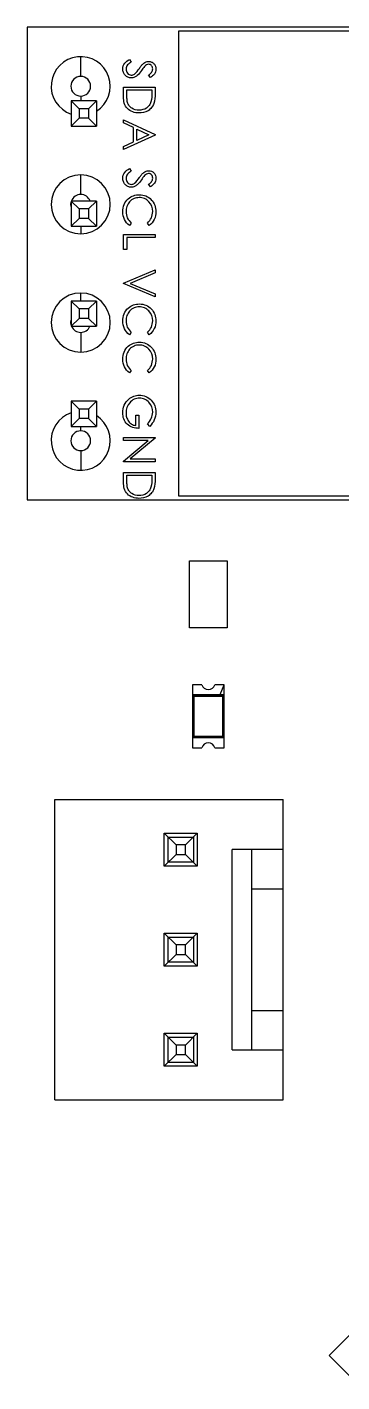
# Model space of a CAD drawing. Header units: millimetres. Extents: x 0 to 160, y -2 to 126.
# Drawn here: x 27.6 to 35.59, y 31.61 to 66 of the extents above; entities that cross this region are included whole.
import ezdxf

# ---------------------------------------------------------------- set-up
doc = ezdxf.new("R2010")
doc.units = ezdxf.units.MM

msp = doc.modelspace()

# ---------------------------------------------------------------- linework, layer by layer
at = {"color": 7, "linetype": 'Continuous', "lineweight": 25}
for p, q in [((27.6, 66), (27.6, 54)), ((67.6, 66), (27.6, 66)), ((31.439, 65.9), (31.439, 54.1)), ((65.974, 65.9), (31.439, 65.9)), ((28.961, 64.75), (28.961, 65.25)), ((30.202, 65.18), (30.243, 65.112)), ((30.733, 64.718), (30.684, 64.783)), ((30.048, 64.228), (30.048, 64.476)), ((30.048, 64.476), (30.848, 64.476)), ((30.13, 64.405), (30.766, 64.405)), ((30.13, 64.313), (30.13, 64.405)), ((30.766, 64.405), (30.766, 64.348)), ((30.848, 64.476), (30.848, 64.315)), ((28.918, 63.925), (28.718, 64.125)), ((29.358, 64.125), (28.718, 64.125)), ((28.718, 64.125), (28.718, 63.485)), ((28.961, 64.25), (28.961, 64.125)), ((29.358, 64.125), (29.158, 63.925)), ((29.358, 64.125), (29.358, 63.485)), ((28.918, 63.685), (28.718, 63.485)), ((29.158, 63.925), (28.918, 63.925)), ((28.918, 63.925), (28.918, 63.685)), ((29.158, 63.685), (28.918, 63.685)), ((29.158, 63.925), (29.158, 63.685)), ((29.158, 63.685), (29.358, 63.485)), ((30.048, 63.65), (30.848, 63.27)), ((30.048, 63.571), (30.048, 63.65)), ((28.718, 63.485), (29.358, 63.485)), ((30.304, 63.45), (30.048, 63.571)), ((30.304, 63.087), (30.304, 63.45)), ((30.387, 63.411), (30.692, 63.266)), ((30.387, 63.125), (30.387, 63.411)), ((30.848, 63.26), (30.048, 62.891)), ((30.048, 62.969), (30.304, 63.087)), ((30.048, 62.891), (30.048, 62.969)), ((30.692, 63.266), (30.387, 63.125)), ((30.848, 63.27), (30.848, 63.26)), ((28.961, 61.75), (28.961, 62.25)), ((30.202, 62.407), (30.243, 62.339)), ((30.733, 61.945), (30.684, 62.01)), ((28.918, 61.385), (28.718, 61.585)), ((29.358, 61.585), (28.718, 61.585)), ((28.718, 61.585), (28.718, 60.945)), ((29.358, 61.585), (29.158, 61.385)), ((29.358, 61.585), (29.358, 60.945)), ((29.158, 61.385), (28.918, 61.385)), ((28.918, 61.385), (28.918, 61.145)), ((29.158, 61.385), (29.158, 61.145)), ((28.918, 61.145), (28.718, 60.945)), ((28.718, 60.945), (29.358, 60.945)), ((29.158, 61.145), (28.918, 61.145)), ((28.961, 60.945), (28.961, 60.75)), ((29.158, 61.145), (29.358, 60.945)), ((30.243, 61.027), (30.195, 60.965)), ((30.701, 60.965), (30.653, 61.027)), ((30.048, 60.733), (30.848, 60.733)), ((30.048, 60.353), (30.048, 60.733)), ((30.13, 60.661), (30.13, 60.353)), ((30.848, 60.661), (30.13, 60.661)), ((30.848, 60.733), (30.848, 60.661)), ((30.13, 60.353), (30.048, 60.353)), ((30.048, 59.5), (30.848, 59.838)), ((30.048, 59.49), (30.048, 59.5)), ((30.848, 59.761), (30.218, 59.495)), ((30.848, 59.838), (30.848, 59.761)), ((28.961, 59.045), (28.961, 59.25)), ((30.848, 59.151), (30.048, 59.49)), ((30.218, 59.495), (30.848, 59.228)), ((30.848, 59.228), (30.848, 59.151)), ((28.918, 58.845), (28.718, 59.045)), ((29.358, 59.045), (28.718, 59.045)), ((28.718, 59.045), (28.718, 58.405)), ((29.158, 58.845), (28.918, 58.845)), ((28.918, 58.845), (28.918, 58.605)), ((29.358, 59.045), (29.158, 58.845)), ((29.158, 58.845), (29.158, 58.605)), ((29.358, 59.045), (29.358, 58.405)), ((28.918, 58.605), (28.718, 58.405)), ((29.158, 58.605), (28.918, 58.605)), ((29.158, 58.605), (29.358, 58.405)), ((28.718, 58.405), (29.358, 58.405)), ((28.961, 58.25), (28.961, 57.75)), ((30.243, 58.254), (30.195, 58.191)), ((30.701, 58.191), (30.653, 58.254)), ((30.243, 57.284), (30.195, 57.221)), ((30.701, 57.221), (30.653, 57.284)), ((28.918, 56.305), (28.718, 56.505)), ((29.358, 56.505), (28.718, 56.505)), ((28.718, 56.505), (28.718, 55.865)), ((29.358, 56.505), (29.158, 56.305)), ((29.358, 56.505), (29.358, 55.865)), ((28.918, 56.065), (28.718, 55.865)), ((29.158, 56.305), (28.918, 56.305)), ((28.918, 56.305), (28.918, 56.065)), ((29.158, 56.065), (28.918, 56.065)), ((29.158, 56.305), (29.158, 56.065)), ((29.158, 56.065), (29.358, 55.865)), ((30.356, 55.886), (30.356, 56.152)), ((30.356, 56.152), (30.438, 56.152)), ((30.438, 56.152), (30.438, 55.814)), ((28.718, 55.865), (29.358, 55.865)), ((28.961, 55.75), (28.961, 55.865)), ((30.712, 55.865), (30.653, 55.927)), ((30.048, 55.51), (30.048, 55.582)), ((30.048, 55.582), (30.848, 55.582)), ((30.048, 54.983), (30.676, 55.51)), ((30.676, 55.51), (30.048, 55.51)), ((30.848, 55.567), (30.218, 55.038)), ((30.848, 55.582), (30.848, 55.567)), ((28.961, 55.25), (28.961, 54.75)), ((30.218, 55.038), (30.848, 55.038)), ((30.848, 55.038), (30.848, 54.967)), ((30.048, 54.967), (30.048, 54.983)), ((30.848, 54.967), (30.048, 54.967)), ((30.048, 54.446), (30.048, 54.694)), ((30.048, 54.694), (30.848, 54.694)), ((30.848, 54.694), (30.848, 54.532)), ((30.13, 54.622), (30.766, 54.622)), ((30.13, 54.53), (30.13, 54.622)), ((30.766, 54.622), (30.766, 54.566)), ((27.6, 54), (67.6, 54)), ((31.439, 54.1), (62.63, 54.1)), ((31.725, 50.75), (31.725, 52.45)), ((31.725, 52.45), (32.675, 52.45)), ((32.675, 52.45), (32.675, 50.75)), ((32.675, 50.75), (31.725, 50.75)), ((31.8, 49.306), (31.8, 47.706)), ((32.032, 49.306), (31.8, 49.306)), ((32.6, 49.306), (32.368, 49.306)), ((32.5, 49.056), (32.6, 49.306)), ((32.6, 47.706), (32.6, 49.306)), ((31.8, 49.056), (32.6, 49.056)), ((31.82, 49.056), (31.8, 49.036)), ((31.8, 49.036), (31.82, 49.016)), ((31.82, 49.056), (31.84, 49.036)), ((31.82, 49.016), (32.58, 49.016)), ((31.82, 49.016), (31.82, 47.996)), ((32.56, 49.036), (31.84, 49.036)), ((31.84, 47.976), (31.84, 49.036)), ((32.58, 49.056), (32.56, 49.036)), ((32.56, 49.036), (32.56, 47.976)), ((32.6, 49.036), (32.58, 49.056)), ((32.6, 49.036), (32.58, 49.016)), ((32.58, 47.996), (32.58, 49.016)), ((31.8, 47.976), (31.82, 47.996)), ((31.8, 47.976), (31.82, 47.956)), ((32.6, 47.956), (31.8, 47.956)), ((32.58, 47.996), (31.82, 47.996)), ((31.82, 47.956), (31.84, 47.976)), ((31.84, 47.976), (32.56, 47.976)), ((32.58, 47.956), (32.56, 47.976)), ((32.6, 47.976), (32.58, 47.996)), ((32.58, 47.956), (32.6, 47.976)), ((31.8, 47.706), (32.032, 47.706)), ((32.368, 47.706), (32.6, 47.706)), ((28.3, 46.39), (34.1, 46.39)), ((28.3, 38.77), (28.3, 46.39)), ((34.1, 38.77), (34.1, 46.39)), ((31.08, 45.54), (31.38, 45.24)), ((31.08, 44.7), (31.08, 45.54)), ((31.08, 45.54), (31.92, 45.54)), ((31.18, 44.8), (31.18, 45.44)), ((31.18, 45.44), (31.82, 45.44)), ((31.62, 45.24), (31.92, 45.54)), ((31.82, 45.44), (31.82, 44.8)), ((31.92, 45.54), (31.92, 44.7)), ((31.38, 45.24), (31.38, 45)), ((31.62, 45.24), (31.38, 45.24)), ((31.62, 45), (31.62, 45.24)), ((34.1, 45.12), (32.8, 45.12)), ((32.8, 40.04), (32.8, 45.12)), ((33.3, 40.04), (33.3, 45.12)), ((31.38, 45), (31.08, 44.7)), ((31.82, 44.8), (31.18, 44.8)), ((31.38, 45), (31.62, 45)), ((31.62, 45), (31.92, 44.7)), ((31.92, 44.7), (31.08, 44.7)), ((34.1, 44.12), (33.3, 44.12)), ((31.08, 43), (31.38, 42.7)), ((31.08, 43), (31.92, 43)), ((31.08, 42.16), (31.08, 43)), ((31.62, 42.7), (31.92, 43)), ((31.92, 43), (31.92, 42.16)), ((31.18, 42.9), (31.82, 42.9)), ((31.18, 42.26), (31.18, 42.9)), ((31.38, 42.7), (31.38, 42.46)), ((31.62, 42.7), (31.38, 42.7)), ((31.62, 42.46), (31.62, 42.7)), ((31.82, 42.9), (31.82, 42.26)), ((31.38, 42.46), (31.08, 42.16)), ((31.38, 42.46), (31.62, 42.46)), ((31.62, 42.46), (31.92, 42.16)), ((31.92, 42.16), (31.08, 42.16)), ((31.82, 42.26), (31.18, 42.26)), ((33.3, 41.04), (34.1, 41.04)), ((31.08, 40.46), (31.38, 40.16)), ((31.08, 40.46), (31.92, 40.46)), ((31.08, 39.62), (31.08, 40.46)), ((31.18, 40.36), (31.82, 40.36)), ((31.18, 39.72), (31.18, 40.36)), ((31.62, 40.16), (31.92, 40.46)), ((31.82, 40.36), (31.82, 39.72)), ((31.92, 40.46), (31.92, 39.62)), ((31.38, 39.92), (31.08, 39.62)), ((31.62, 40.16), (31.38, 40.16)), ((31.38, 40.16), (31.38, 39.92)), ((31.38, 39.92), (31.62, 39.92)), ((31.62, 39.92), (31.62, 40.16)), ((31.62, 39.92), (31.92, 39.62)), ((32.8, 40.04), (34.1, 40.04)), ((31.92, 39.62), (31.08, 39.62)), ((31.82, 39.72), (31.18, 39.72)), ((28.3, 38.77), (34.1, 38.77)), ((35.266, 32.28), (36.503, 33.517)), ((35.938, 31.608), (35.266, 32.28))]:
    msp.add_line(p, q, dxfattribs=at)
at = {"color": 7, "linetype": 'Continuous', "lineweight": 25, "flags": 128}
for points in [[(28.718, 61.442), (28.711, 61.5), (28.718, 61.558)], [(28.718, 58.442), (28.711, 58.5), (28.718, 58.558)]]:
    msp.add_lwpolyline(points, dxfattribs=at)
at = {"color": 7, "linetype": 'Continuous', "lineweight": 25}
for centre, radius, start, end in [((28.961, 64.5), 0.75, 301.9456, 251.0817), ((28.961, 64.5), 0.25, 90, 270), ((28.961, 64.5), 0.25, 270, 90), ((28.961, 61.5), 0.75, 90, 270), ((28.961, 61.5), 0.75, 270, 90), ((28.961, 61.5), 0.25, 19.7689, 160.2311), ((28.961, 58.5), 0.75, 90, 270), ((28.961, 58.5), 0.75, 270, 90), ((28.961, 58.5), 0.25, 202.4435, 337.5565), ((28.961, 55.5), 0.75, 108.9183, 58.0544), ((28.961, 55.5), 0.25, 90, 270), ((28.961, 55.5), 0.25, 270, 90), ((32.2, 49.356), 0.175, 196.6016, 343.3985), ((31.84, 49.016), 0.02, 90.1836, 179.8164), ((32.56, 49.016), 0.02, 0.1836, 89.8164), ((31.84, 47.996), 0.02, 180.1836, 269.8164), ((32.2, 47.656), 0.175, 16.6016, 163.3985), ((32.56, 47.996), 0.02, 270.1836, 359.8164)]:
    msp.add_arc(centre, radius, start, end, dxfattribs=at)
for points, knots in [([(30.028, 64.937), (30.029, 64.989), (30.045, 65.042), (30.111, 65.125), (30.156, 65.154), (30.202, 65.18)], [0, 0, 0, 0, 0.5, 0.5, 1, 1, 1, 1]), ([(30.243, 65.112), (30.21, 65.092), (30.177, 65.071), (30.139, 65.027), (30.129, 65.011), (30.114, 64.975), (30.111, 64.956), (30.11, 64.937)], [0, 0, 0, 0, 0.5, 0.5, 0.75, 0.75, 1, 1, 1, 1]), ([(30.243, 65.112), (30.21, 65.092), (30.177, 65.071), (30.139, 65.027), (30.129, 65.011), (30.114, 64.975), (30.111, 64.956), (30.11, 64.937)], [0, 0, 0, 0, 0.5, 0.5, 0.75, 0.75, 1, 1, 1, 1]), ([(30.451, 64.953), (30.468, 64.976), (30.485, 64.999), (30.52, 65.044), (30.538, 65.066), (30.56, 65.084)], [0, 0, 0, 0, 0.5, 0.5, 1, 1, 1, 1]), ([(30.56, 65.084), (30.578, 65.097), (30.597, 65.109), (30.638, 65.125), (30.66, 65.128), (30.682, 65.129)], [0, 0, 0, 0, 0.5, 0.5, 1, 1, 1, 1]), ([(30.685, 65.057), (30.665, 65.056), (30.645, 65.052), (30.611, 65.032), (30.596, 65.018), (30.582, 65.004)], [0, 0, 0, 0, 0.5, 0.5, 1, 1, 1, 1]), ([(30.682, 65.129), (30.707, 65.128), (30.732, 65.124), (30.779, 65.104), (30.8, 65.089), (30.834, 65.052), (30.847, 65.029), (30.864, 64.982), (30.868, 64.957), (30.869, 64.932)], [0, 0, 0, 0, 0.25, 0.25, 0.5, 0.5, 0.75, 0.75, 1, 1, 1, 1]), ([(30.787, 64.94), (30.786, 64.968), (30.779, 64.998), (30.751, 65.031), (30.74, 65.041), (30.714, 65.054), (30.7, 65.056), (30.685, 65.057)], [0, 0, 0, 0, 0.5, 0.5, 0.75, 0.75, 1, 1, 1, 1]), ([(30.244, 64.708), (30.215, 64.709), (30.186, 64.714), (30.133, 64.738), (30.109, 64.756), (30.07, 64.799), (30.053, 64.824), (30.032, 64.878), (30.028, 64.907), (30.028, 64.937)], [0, 0, 0, 0, 0.25, 0.25, 0.5, 0.5, 0.75, 0.75, 1, 1, 1, 1]), ([(30.11, 64.937), (30.111, 64.898), (30.122, 64.86), (30.169, 64.799), (30.207, 64.782), (30.245, 64.78)], [0, 0, 0, 0, 0.5, 0.5, 1, 1, 1, 1]), ([(30.502, 64.897), (30.47, 64.852), (30.436, 64.807), (30.373, 64.753), (30.35, 64.737), (30.299, 64.715), (30.272, 64.71), (30.244, 64.708)], [0, 0, 0, 0, 0.5, 0.5, 0.75, 0.75, 1, 1, 1, 1]), ([(30.684, 64.783), (30.71, 64.803), (30.735, 64.824), (30.776, 64.875), (30.785, 64.907), (30.787, 64.94)], [0, 0, 0, 0, 0.5, 0.5, 1, 1, 1, 1]), ([(30.869, 64.932), (30.867, 64.888), (30.855, 64.843), (30.803, 64.772), (30.769, 64.744), (30.733, 64.718)], [0, 0, 0, 0, 0.5, 0.5, 1, 1, 1, 1]), ([(30.869, 64.932), (30.867, 64.888), (30.855, 64.843), (30.803, 64.772), (30.769, 64.744), (30.733, 64.718)], [0, 0, 0, 0, 0.5, 0.5, 1, 1, 1, 1]), ([(30.438, 63.82), (30.384, 63.821), (30.33, 63.827), (30.23, 63.865), (30.183, 63.893), (30.107, 63.969), (30.08, 64.017), (30.052, 64.121), (30.049, 64.175), (30.048, 64.228)], [0, 0, 0, 0, 0.25, 0.25, 0.5, 0.5, 0.75, 0.75, 1, 1, 1, 1]), ([(30.15, 64.084), (30.14, 64.121), (30.136, 64.159), (30.131, 64.236), (30.13, 64.274), (30.13, 64.313)], [0, 0, 0, 0, 0.5, 0.5, 1, 1, 1, 1]), ([(30.438, 63.892), (30.376, 63.893), (30.313, 63.905), (30.235, 63.956), (30.211, 63.977), (30.174, 64.026), (30.161, 64.055), (30.15, 64.084)], [0, 0, 0, 0, 0.5, 0.5, 0.75, 0.75, 1, 1, 1, 1]), ([(30.438, 63.892), (30.376, 63.893), (30.313, 63.905), (30.235, 63.956), (30.211, 63.977), (30.174, 64.026), (30.161, 64.055), (30.15, 64.084)], [0, 0, 0, 0, 0.5, 0.5, 0.75, 0.75, 1, 1, 1, 1]), ([(30.744, 64.102), (30.733, 64.071), (30.72, 64.04), (30.681, 63.986), (30.656, 63.963), (30.573, 63.907), (30.505, 63.893), (30.438, 63.892)], [0, 0, 0, 0, 0.25, 0.25, 0.5, 0.5, 1, 1, 1, 1]), ([(30.819, 64.061), (30.805, 64.023), (30.786, 63.987), (30.735, 63.925), (30.704, 63.899), (30.6, 63.837), (30.518, 63.821), (30.438, 63.82)], [0, 0, 0, 0, 0.25, 0.25, 0.5, 0.5, 1, 1, 1, 1]), ([(30.028, 62.163), (30.029, 62.216), (30.045, 62.269), (30.111, 62.352), (30.156, 62.381), (30.202, 62.407)], [0, 0, 0, 0, 0.5, 0.5, 1, 1, 1, 1]), ([(30.243, 62.339), (30.21, 62.319), (30.177, 62.297), (30.139, 62.254), (30.129, 62.237), (30.114, 62.202), (30.111, 62.183), (30.11, 62.163)], [0, 0, 0, 0, 0.5, 0.5, 0.75, 0.75, 1, 1, 1, 1]), ([(30.243, 62.339), (30.21, 62.319), (30.177, 62.297), (30.139, 62.254), (30.129, 62.237), (30.114, 62.202), (30.111, 62.183), (30.11, 62.163)], [0, 0, 0, 0, 0.5, 0.5, 0.75, 0.75, 1, 1, 1, 1]), ([(30.451, 62.179), (30.468, 62.203), (30.485, 62.226), (30.52, 62.27), (30.538, 62.292), (30.56, 62.311)], [0, 0, 0, 0, 0.5, 0.5, 1, 1, 1, 1]), ([(30.56, 62.311), (30.578, 62.324), (30.597, 62.336), (30.638, 62.351), (30.66, 62.355), (30.682, 62.355)], [0, 0, 0, 0, 0.5, 0.5, 1, 1, 1, 1]), ([(30.685, 62.283), (30.665, 62.283), (30.645, 62.278), (30.611, 62.259), (30.596, 62.245), (30.582, 62.231)], [0, 0, 0, 0, 0.5, 0.5, 1, 1, 1, 1]), ([(30.682, 62.355), (30.707, 62.354), (30.732, 62.35), (30.779, 62.331), (30.8, 62.316), (30.834, 62.278), (30.847, 62.256), (30.864, 62.209), (30.868, 62.183), (30.869, 62.158)], [0, 0, 0, 0, 0.25, 0.25, 0.5, 0.5, 0.75, 0.75, 1, 1, 1, 1]), ([(30.787, 62.166), (30.786, 62.195), (30.779, 62.225), (30.751, 62.258), (30.74, 62.268), (30.714, 62.281), (30.7, 62.283), (30.685, 62.283)], [0, 0, 0, 0, 0.5, 0.5, 0.75, 0.75, 1, 1, 1, 1]), ([(30.244, 61.935), (30.215, 61.935), (30.186, 61.941), (30.133, 61.965), (30.109, 61.983), (30.07, 62.026), (30.053, 62.05), (30.032, 62.105), (30.028, 62.134), (30.028, 62.163)], [0, 0, 0, 0, 0.25, 0.25, 0.5, 0.5, 0.75, 0.75, 1, 1, 1, 1]), ([(30.11, 62.163), (30.111, 62.125), (30.122, 62.086), (30.169, 62.026), (30.207, 62.008), (30.245, 62.007)], [0, 0, 0, 0, 0.5, 0.5, 1, 1, 1, 1]), ([(30.502, 62.123), (30.47, 62.078), (30.436, 62.034), (30.373, 61.979), (30.35, 61.964), (30.299, 61.941), (30.272, 61.936), (30.244, 61.935)], [0, 0, 0, 0, 0.5, 0.5, 0.75, 0.75, 1, 1, 1, 1]), ([(30.684, 62.01), (30.71, 62.03), (30.735, 62.05), (30.776, 62.101), (30.785, 62.134), (30.787, 62.166)], [0, 0, 0, 0, 0.5, 0.5, 1, 1, 1, 1]), ([(30.869, 62.158), (30.867, 62.114), (30.855, 62.07), (30.803, 61.999), (30.769, 61.971), (30.733, 61.945)], [0, 0, 0, 0, 0.5, 0.5, 1, 1, 1, 1]), ([(30.869, 62.158), (30.867, 62.114), (30.855, 62.07), (30.803, 61.999), (30.769, 61.971), (30.733, 61.945)], [0, 0, 0, 0, 0.5, 0.5, 1, 1, 1, 1]), ([(30.028, 61.313), (30.028, 61.374), (30.037, 61.437), (30.083, 61.551), (30.121, 61.602), (30.167, 61.643)], [0, 0, 0, 0, 0.5, 0.5, 1, 1, 1, 1]), ([(30.447, 61.672), (30.401, 61.671), (30.355, 61.664), (30.271, 61.628), (30.233, 61.6), (30.171, 61.532), (30.147, 61.492), (30.116, 61.405), (30.11, 61.359), (30.11, 61.313)], [0, 0, 0, 0, 0.25, 0.25, 0.5, 0.5, 0.75, 0.75, 1, 1, 1, 1]), ([(30.167, 61.643), (30.207, 61.675), (30.252, 61.703), (30.349, 61.737), (30.401, 61.743), (30.453, 61.744)], [0, 0, 0, 0, 0.5, 0.5, 1, 1, 1, 1]), ([(30.787, 61.318), (30.785, 61.409), (30.753, 61.501), (30.661, 61.602), (30.623, 61.629), (30.539, 61.664), (30.493, 61.672), (30.447, 61.672)], [0, 0, 0, 0, 0.5, 0.5, 0.75, 0.75, 1, 1, 1, 1]), ([(30.453, 61.744), (30.508, 61.743), (30.564, 61.734), (30.667, 61.691), (30.713, 61.658), (30.79, 61.577), (30.821, 61.53), (30.86, 61.425), (30.867, 61.369), (30.869, 61.314)], [0, 0, 0, 0, 0.25, 0.25, 0.5, 0.5, 0.75, 0.75, 1, 1, 1, 1]), ([(30.195, 60.965), (30.142, 61.006), (30.098, 61.058), (30.041, 61.178), (30.028, 61.246), (30.028, 61.313)], [0, 0, 0, 0, 0.5, 0.5, 1, 1, 1, 1]), ([(30.11, 61.313), (30.111, 61.259), (30.12, 61.204), (30.167, 61.106), (30.203, 61.064), (30.243, 61.027)], [0, 0, 0, 0, 0.5, 0.5, 1, 1, 1, 1]), ([(30.11, 61.313), (30.111, 61.259), (30.12, 61.204), (30.167, 61.106), (30.203, 61.064), (30.243, 61.027)], [0, 0, 0, 0, 0.5, 0.5, 1, 1, 1, 1]), ([(30.653, 61.027), (30.695, 61.063), (30.731, 61.107), (30.776, 61.207), (30.785, 61.263), (30.787, 61.318)], [0, 0, 0, 0, 0.5, 0.5, 1, 1, 1, 1]), ([(30.869, 61.314), (30.868, 61.247), (30.856, 61.179), (30.799, 61.058), (30.755, 61.005), (30.701, 60.965)], [0, 0, 0, 0, 0.5, 0.5, 1, 1, 1, 1]), ([(30.869, 61.314), (30.868, 61.247), (30.856, 61.179), (30.799, 61.058), (30.755, 61.005), (30.701, 60.965)], [0, 0, 0, 0, 0.5, 0.5, 1, 1, 1, 1]), ([(30.028, 58.539), (30.028, 58.601), (30.037, 58.663), (30.083, 58.778), (30.121, 58.828), (30.167, 58.869)], [0, 0, 0, 0, 0.5, 0.5, 1, 1, 1, 1]), ([(30.447, 58.899), (30.401, 58.898), (30.355, 58.891), (30.271, 58.854), (30.233, 58.826), (30.171, 58.759), (30.147, 58.718), (30.116, 58.632), (30.11, 58.586), (30.11, 58.54)], [0, 0, 0, 0, 0.25, 0.25, 0.5, 0.5, 0.75, 0.75, 1, 1, 1, 1]), ([(30.167, 58.869), (30.207, 58.902), (30.252, 58.929), (30.349, 58.963), (30.401, 58.97), (30.453, 58.971)], [0, 0, 0, 0, 0.5, 0.5, 1, 1, 1, 1]), ([(30.787, 58.545), (30.785, 58.636), (30.753, 58.727), (30.661, 58.828), (30.623, 58.855), (30.539, 58.891), (30.493, 58.898), (30.447, 58.899)], [0, 0, 0, 0, 0.5, 0.5, 0.75, 0.75, 1, 1, 1, 1]), ([(30.453, 58.971), (30.508, 58.969), (30.564, 58.961), (30.667, 58.918), (30.713, 58.885), (30.79, 58.804), (30.821, 58.756), (30.86, 58.652), (30.867, 58.596), (30.869, 58.54)], [0, 0, 0, 0, 0.25, 0.25, 0.5, 0.5, 0.75, 0.75, 1, 1, 1, 1]), ([(30.195, 58.191), (30.142, 58.232), (30.098, 58.284), (30.041, 58.405), (30.028, 58.472), (30.028, 58.539)], [0, 0, 0, 0, 0.5, 0.5, 1, 1, 1, 1]), ([(30.11, 58.54), (30.111, 58.485), (30.12, 58.431), (30.167, 58.333), (30.203, 58.291), (30.243, 58.254)], [0, 0, 0, 0, 0.5, 0.5, 1, 1, 1, 1]), ([(30.11, 58.54), (30.111, 58.485), (30.12, 58.431), (30.167, 58.333), (30.203, 58.291), (30.243, 58.254)], [0, 0, 0, 0, 0.5, 0.5, 1, 1, 1, 1]), ([(30.653, 58.254), (30.695, 58.289), (30.731, 58.333), (30.776, 58.434), (30.785, 58.489), (30.787, 58.545)], [0, 0, 0, 0, 0.5, 0.5, 1, 1, 1, 1]), ([(30.869, 58.54), (30.868, 58.473), (30.856, 58.406), (30.799, 58.284), (30.755, 58.232), (30.701, 58.191)], [0, 0, 0, 0, 0.5, 0.5, 1, 1, 1, 1]), ([(30.869, 58.54), (30.868, 58.473), (30.856, 58.406), (30.799, 58.284), (30.755, 58.232), (30.701, 58.191)], [0, 0, 0, 0, 0.5, 0.5, 1, 1, 1, 1]), ([(30.028, 57.569), (30.028, 57.631), (30.037, 57.693), (30.083, 57.807), (30.121, 57.858), (30.167, 57.899)], [0, 0, 0, 0, 0.5, 0.5, 1, 1, 1, 1]), ([(30.447, 57.929), (30.401, 57.927), (30.355, 57.921), (30.271, 57.884), (30.233, 57.856), (30.171, 57.788), (30.147, 57.748), (30.116, 57.662), (30.11, 57.615), (30.11, 57.569)], [0, 0, 0, 0, 0.25, 0.25, 0.5, 0.5, 0.75, 0.75, 1, 1, 1, 1]), ([(30.167, 57.899), (30.207, 57.932), (30.252, 57.959), (30.349, 57.993), (30.401, 57.999), (30.453, 58)], [0, 0, 0, 0, 0.5, 0.5, 1, 1, 1, 1]), ([(30.787, 57.574), (30.785, 57.666), (30.753, 57.757), (30.661, 57.858), (30.623, 57.885), (30.539, 57.92), (30.493, 57.928), (30.447, 57.929)], [0, 0, 0, 0, 0.5, 0.5, 0.75, 0.75, 1, 1, 1, 1]), ([(30.453, 58), (30.508, 57.999), (30.564, 57.991), (30.667, 57.948), (30.713, 57.914), (30.79, 57.834), (30.821, 57.786), (30.86, 57.682), (30.867, 57.626), (30.869, 57.57)], [0, 0, 0, 0, 0.25, 0.25, 0.5, 0.5, 0.75, 0.75, 1, 1, 1, 1]), ([(30.195, 57.221), (30.142, 57.262), (30.098, 57.314), (30.041, 57.435), (30.028, 57.502), (30.028, 57.569)], [0, 0, 0, 0, 0.5, 0.5, 1, 1, 1, 1]), ([(30.11, 57.569), (30.111, 57.515), (30.12, 57.461), (30.167, 57.362), (30.203, 57.32), (30.243, 57.284)], [0, 0, 0, 0, 0.5, 0.5, 1, 1, 1, 1]), ([(30.11, 57.569), (30.111, 57.515), (30.12, 57.461), (30.167, 57.362), (30.203, 57.32), (30.243, 57.284)], [0, 0, 0, 0, 0.5, 0.5, 1, 1, 1, 1]), ([(30.653, 57.284), (30.695, 57.319), (30.731, 57.363), (30.776, 57.464), (30.785, 57.519), (30.787, 57.574)], [0, 0, 0, 0, 0.5, 0.5, 1, 1, 1, 1]), ([(30.869, 57.57), (30.868, 57.503), (30.856, 57.435), (30.799, 57.314), (30.755, 57.261), (30.701, 57.221)], [0, 0, 0, 0, 0.5, 0.5, 1, 1, 1, 1]), ([(30.869, 57.57), (30.868, 57.503), (30.856, 57.435), (30.799, 57.314), (30.755, 57.261), (30.701, 57.221)], [0, 0, 0, 0, 0.5, 0.5, 1, 1, 1, 1]), ([(30.028, 56.21), (30.029, 56.275), (30.038, 56.341), (30.088, 56.461), (30.13, 56.514), (30.179, 56.557)], [0, 0, 0, 0, 0.5, 0.5, 1, 1, 1, 1]), ([(30.452, 56.583), (30.404, 56.582), (30.357, 56.572), (30.272, 56.531), (30.234, 56.501), (30.141, 56.394), (30.111, 56.298), (30.11, 56.204)], [0, 0, 0, 0, 0.25, 0.25, 0.5, 0.5, 1, 1, 1, 1]), ([(30.179, 56.557), (30.217, 56.587), (30.259, 56.614), (30.351, 56.647), (30.4, 56.653), (30.448, 56.655)], [0, 0, 0, 0, 0.5, 0.5, 1, 1, 1, 1]), ([(30.448, 56.655), (30.504, 56.654), (30.56, 56.644), (30.664, 56.601), (30.711, 56.569), (30.789, 56.489), (30.82, 56.441), (30.86, 56.337), (30.868, 56.28), (30.869, 56.224)], [0, 0, 0, 0, 0.25, 0.25, 0.5, 0.5, 0.75, 0.75, 1, 1, 1, 1]), ([(30.787, 56.227), (30.785, 56.317), (30.753, 56.408), (30.662, 56.508), (30.624, 56.535), (30.542, 56.573), (30.497, 56.582), (30.452, 56.583)], [0, 0, 0, 0, 0.5, 0.5, 0.75, 0.75, 1, 1, 1, 1]), ([(30.438, 55.814), (30.384, 55.815), (30.33, 55.821), (30.228, 55.855), (30.181, 55.882), (30.103, 55.956), (30.072, 56.002), (30.035, 56.102), (30.029, 56.156), (30.028, 56.21)], [0, 0, 0, 0, 0.25, 0.25, 0.5, 0.5, 0.75, 0.75, 1, 1, 1, 1]), ([(30.11, 56.204), (30.11, 56.167), (30.114, 56.13), (30.135, 56.06), (30.151, 56.026), (30.194, 55.967), (30.221, 55.941), (30.284, 55.903), (30.32, 55.892), (30.356, 55.886)], [0, 0, 0, 0, 0.25, 0.25, 0.5, 0.5, 0.75, 0.75, 1, 1, 1, 1]), ([(30.11, 56.204), (30.11, 56.167), (30.114, 56.13), (30.135, 56.06), (30.151, 56.026), (30.194, 55.967), (30.221, 55.941), (30.284, 55.903), (30.32, 55.892), (30.356, 55.886)], [0, 0, 0, 0, 0.25, 0.25, 0.5, 0.5, 0.75, 0.75, 1, 1, 1, 1]), ([(30.653, 55.927), (30.692, 55.967), (30.726, 56.013), (30.772, 56.115), (30.785, 56.171), (30.787, 56.227)], [0, 0, 0, 0, 0.5, 0.5, 1, 1, 1, 1]), ([(30.869, 56.224), (30.868, 56.157), (30.855, 56.09), (30.8, 55.967), (30.758, 55.913), (30.712, 55.865)], [0, 0, 0, 0, 0.5, 0.5, 1, 1, 1, 1]), ([(30.869, 56.224), (30.868, 56.157), (30.855, 56.09), (30.8, 55.967), (30.758, 55.913), (30.712, 55.865)], [0, 0, 0, 0, 0.5, 0.5, 1, 1, 1, 1]), ([(30.438, 54.037), (30.384, 54.038), (30.33, 54.045), (30.23, 54.082), (30.183, 54.111), (30.107, 54.186), (30.08, 54.235), (30.052, 54.338), (30.049, 54.392), (30.048, 54.446)], [0, 0, 0, 0, 0.25, 0.25, 0.5, 0.5, 0.75, 0.75, 1, 1, 1, 1]), ([(30.15, 54.301), (30.14, 54.338), (30.136, 54.377), (30.131, 54.453), (30.13, 54.492), (30.13, 54.53)], [0, 0, 0, 0, 0.5, 0.5, 1, 1, 1, 1]), ([(30.438, 54.109), (30.376, 54.11), (30.313, 54.123), (30.235, 54.173), (30.211, 54.194), (30.174, 54.244), (30.161, 54.272), (30.15, 54.301)], [0, 0, 0, 0, 0.5, 0.5, 0.75, 0.75, 1, 1, 1, 1]), ([(30.438, 54.109), (30.376, 54.11), (30.313, 54.123), (30.235, 54.173), (30.211, 54.194), (30.174, 54.244), (30.161, 54.272), (30.15, 54.301)], [0, 0, 0, 0, 0.5, 0.5, 0.75, 0.75, 1, 1, 1, 1]), ([(30.744, 54.32), (30.733, 54.288), (30.72, 54.257), (30.681, 54.203), (30.656, 54.18), (30.573, 54.125), (30.505, 54.11), (30.438, 54.109)], [0, 0, 0, 0, 0.25, 0.25, 0.5, 0.5, 1, 1, 1, 1]), ([(30.819, 54.278), (30.805, 54.241), (30.786, 54.205), (30.735, 54.143), (30.704, 54.117), (30.6, 54.054), (30.518, 54.038), (30.438, 54.037)], [0, 0, 0, 0, 0.25, 0.25, 0.5, 0.5, 1, 1, 1, 1])]:
    msp.add_open_spline(points, degree=3, knots=knots, dxfattribs=at)
for points in [[(30.582, 65.004), (30.552, 64.971), (30.528, 64.933), (30.502, 64.897)], [(30.582, 65.004), (30.552, 64.971), (30.528, 64.933), (30.502, 64.897)], [(30.245, 64.78), (30.274, 64.781), (30.3, 64.792), (30.324, 64.809)], [(30.324, 64.809), (30.374, 64.848), (30.414, 64.901), (30.451, 64.953)], [(30.766, 64.348), (30.766, 64.266), (30.766, 64.182), (30.744, 64.102)], [(30.848, 64.315), (30.847, 64.229), (30.846, 64.142), (30.819, 64.061)], [(30.848, 64.315), (30.847, 64.229), (30.846, 64.142), (30.819, 64.061)], [(30.245, 62.007), (30.274, 62.008), (30.3, 62.019), (30.324, 62.035)], [(30.324, 62.035), (30.374, 62.075), (30.414, 62.127), (30.451, 62.179)], [(30.582, 62.231), (30.552, 62.197), (30.528, 62.16), (30.502, 62.123)], [(30.582, 62.231), (30.552, 62.197), (30.528, 62.16), (30.502, 62.123)], [(30.766, 54.566), (30.766, 54.483), (30.766, 54.399), (30.744, 54.32)], [(30.848, 54.532), (30.847, 54.447), (30.846, 54.36), (30.819, 54.278)], [(30.848, 54.532), (30.847, 54.447), (30.846, 54.36), (30.819, 54.278)]]:
    msp.add_open_spline(points, degree=3, dxfattribs=at)

doc.saveas('drawing.dxf')
